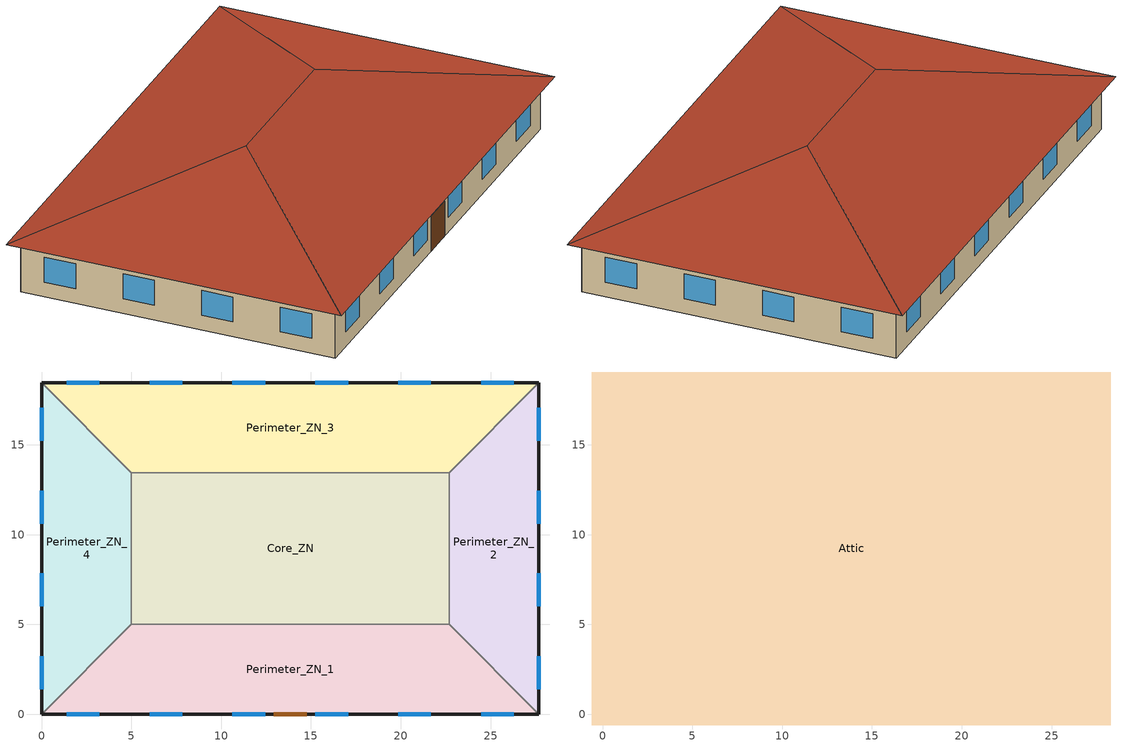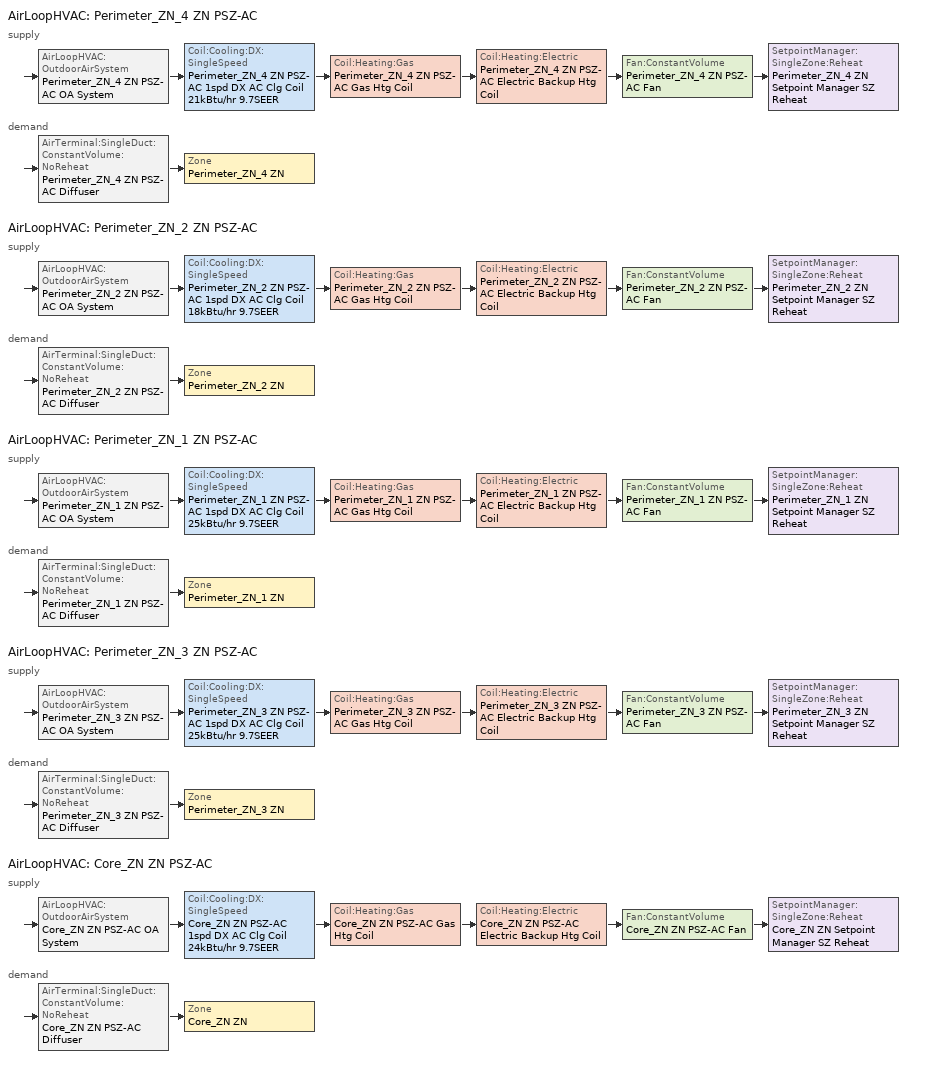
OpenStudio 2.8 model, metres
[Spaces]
Perimeter_ZN_1
 floor ground: 22.69,5 27.69,0 0,0 5,5 z0
 wall outside: 0,0 27.69,0 z0:3.05
 wall to Perimeter_ZN_4: 5,5 0,0 z0:3.05
 wall to Core_ZN: 22.69,5 5,5 z0:3.05
 wall to Perimeter_ZN_2: 27.69,0 22.69,5 z0:3.05
 window: 1.39,0 3.22,0 / 19.85,0 21.68,0 / 15.24,0 17.07,0 / 6.01,0 7.84,0 / 10.62,0 12.45,0 / 24.47,0 26.3,0 z0.9:2.42
 door: 12.93,0 14.76,0 z0:2.13
Perimeter_ZN_2
 floor ground: 27.69,18.46 27.69,0 22.69,5 22.69,13.46 z0
 wall outside: 27.69,0 27.69,18.46 z0:3.05
 wall to Perimeter_ZN_3: 27.69,18.46 22.69,13.46 z0:3.05
 wall to Core_ZN: 22.69,13.46 22.69,5 z0:3.05
 window: 27.69,1.39 27.69,3.22 / 27.69,10.62 27.69,12.45 / 27.69,15.24 27.69,17.07 / 27.69,6.01 27.69,7.84 z0.9:2.42
Perimeter_ZN_3
 floor ground: 27.69,18.46 22.69,13.46 5,13.46 0,18.46 z0
 wall outside: 27.69,18.46 0,18.46 z0:3.05
 wall to Core_ZN: 5,13.46 22.69,13.46 z0:3.05
 wall to Perimeter_ZN_4: 0,18.46 5,13.46 z0:3.05
 window: 21.68,18.46 19.85,18.46 / 7.84,18.46 6.01,18.46 / 17.07,18.46 15.24,18.46 / 12.45,18.46 10.62,18.46 / 26.3,18.46 24.47,18.46 / 3.22,18.46 1.39,18.46 z0.9:2.42
Perimeter_ZN_4
 floor ground: 0,18.46 5,13.46 5,5 0,0 z0
 wall outside: 0,18.46 0,0 z0:3.05
 wall to Core_ZN: 5,5 5,13.46 z0:3.05
 window: 0,3.22 0,1.39 / 0,12.45 0,10.62 / 0,7.84 0,6.01 / 0,17.07 0,15.24 z0.9:2.42
Core_ZN
 floor ground: 22.69,13.46 22.69,5 5,5 5,13.46 z0
Attic
 floor outside: 28.29,19.06 27.69,18.46 0,18.46 -0.6,19.06 z3.05; -0.6,19.06 0,18.46 0,0 -0.6,-0.6 z3.05; 28.29,19.06 28.29,-0.6 27.69,0 27.69,18.46 z3.05; 27.69,0 28.29,-0.6 -0.6,-0.6 0,0 z3.05
 floor to Perimeter_ZN_4: 0,18.46 5,13.46 5,5 0,0 z3.05
 floor to Perimeter_ZN_1: 22.69,5 27.69,0 0,0 5,5 z3.05
 floor to Perimeter_ZN_2: 27.69,18.46 27.69,0 22.69,5 22.69,13.46 z3.05
 floor to Core_ZN: 22.69,13.46 22.69,5 5,5 5,13.46 z3.05
 floor to Perimeter_ZN_3: 27.69,18.46 22.69,13.46 5,13.46 0,18.46 z3.05
 roof outside: 18.46,9.23,6.33 28.29,-0.6,3.05 28.29,19.06,3.05; 18.46,9.23,6.33 28.29,19.06,3.05 -0.6,19.06,3.05 9.23,9.23,6.33; 9.23,9.23,6.33 -0.6,-0.6,3.05 28.29,-0.6,3.05 18.46,9.23,6.33; 9.23,9.23,6.33 -0.6,19.06,3.05 -0.6,-0.6,3.05
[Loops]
AirLoopHVAC 'Perimeter_ZN_4 ZN PSZ-AC'
 supply: AirLoopHVAC:OutdoorAirSystem 'Perimeter_ZN_4 ZN PSZ-AC OA System' > Coil:Cooling:DX:SingleSpeed 'Perimeter_ZN_4 ZN PSZ-AC 1spd DX AC Clg Coil 21kBtu/hr 9.7SEER' > Coil:Heating:Gas 'Perimeter_ZN_4 ZN PSZ-AC Gas Htg Coil' > Coil:Heating:Electric 'Perimeter_ZN_4 ZN PSZ-AC Electric Backup Htg Coil' > Fan:ConstantVolume 'Perimeter_ZN_4 ZN PSZ-AC Fan' > SetpointManager:SingleZone:Reheat 'Perimeter_ZN_4 ZN Setpoint Manager SZ Reheat'
 demand: AirTerminal:SingleDuct:ConstantVolume:NoReheat 'Perimeter_ZN_4 ZN PSZ-AC Diffuser' > Zone 'Perimeter_ZN_4 ZN'
AirLoopHVAC 'Perimeter_ZN_2 ZN PSZ-AC'
 supply: AirLoopHVAC:OutdoorAirSystem 'Perimeter_ZN_2 ZN PSZ-AC OA System' > Coil:Cooling:DX:SingleSpeed 'Perimeter_ZN_2 ZN PSZ-AC 1spd DX AC Clg Coil 18kBtu/hr 9.7SEER' > Coil:Heating:Gas 'Perimeter_ZN_2 ZN PSZ-AC Gas Htg Coil' > Coil:Heating:Electric 'Perimeter_ZN_2 ZN PSZ-AC Electric Backup Htg Coil' > Fan:ConstantVolume 'Perimeter_ZN_2 ZN PSZ-AC Fan' > SetpointManager:SingleZone:Reheat 'Perimeter_ZN_2 ZN Setpoint Manager SZ Reheat'
 demand: AirTerminal:SingleDuct:ConstantVolume:NoReheat 'Perimeter_ZN_2 ZN PSZ-AC Diffuser' > Zone 'Perimeter_ZN_2 ZN'
AirLoopHVAC 'Perimeter_ZN_1 ZN PSZ-AC'
 supply: AirLoopHVAC:OutdoorAirSystem 'Perimeter_ZN_1 ZN PSZ-AC OA System' > Coil:Cooling:DX:SingleSpeed 'Perimeter_ZN_1 ZN PSZ-AC 1spd DX AC Clg Coil 25kBtu/hr 9.7SEER' > Coil:Heating:Gas 'Perimeter_ZN_1 ZN PSZ-AC Gas Htg Coil' > Coil:Heating:Electric 'Perimeter_ZN_1 ZN PSZ-AC Electric Backup Htg Coil' > Fan:ConstantVolume 'Perimeter_ZN_1 ZN PSZ-AC Fan' > SetpointManager:SingleZone:Reheat 'Perimeter_ZN_1 ZN Setpoint Manager SZ Reheat'
 demand: AirTerminal:SingleDuct:ConstantVolume:NoReheat 'Perimeter_ZN_1 ZN PSZ-AC Diffuser' > Zone 'Perimeter_ZN_1 ZN'
AirLoopHVAC 'Perimeter_ZN_3 ZN PSZ-AC'
 supply: AirLoopHVAC:OutdoorAirSystem 'Perimeter_ZN_3 ZN PSZ-AC OA System' > Coil:Cooling:DX:SingleSpeed 'Perimeter_ZN_3 ZN PSZ-AC 1spd DX AC Clg Coil 25kBtu/hr 9.7SEER' > Coil:Heating:Gas 'Perimeter_ZN_3 ZN PSZ-AC Gas Htg Coil' > Coil:Heating:Electric 'Perimeter_ZN_3 ZN PSZ-AC Electric Backup Htg Coil' > Fan:ConstantVolume 'Perimeter_ZN_3 ZN PSZ-AC Fan' > SetpointManager:SingleZone:Reheat 'Perimeter_ZN_3 ZN Setpoint Manager SZ Reheat'
 demand: AirTerminal:SingleDuct:ConstantVolume:NoReheat 'Perimeter_ZN_3 ZN PSZ-AC Diffuser' > Zone 'Perimeter_ZN_3 ZN'
AirLoopHVAC 'Core_ZN ZN PSZ-AC'
 supply: AirLoopHVAC:OutdoorAirSystem 'Core_ZN ZN PSZ-AC OA System' > Coil:Cooling:DX:SingleSpeed 'Core_ZN ZN PSZ-AC 1spd DX AC Clg Coil 24kBtu/hr 9.7SEER' > Coil:Heating:Gas 'Core_ZN ZN PSZ-AC Gas Htg Coil' > Coil:Heating:Electric 'Core_ZN ZN PSZ-AC Electric Backup Htg Coil' > Fan:ConstantVolume 'Core_ZN ZN PSZ-AC Fan' > SetpointManager:SingleZone:Reheat 'Core_ZN ZN Setpoint Manager SZ Reheat'
 demand: AirTerminal:SingleDuct:ConstantVolume:NoReheat 'Core_ZN ZN PSZ-AC Diffuser' > Zone 'Core_ZN ZN'
[Site]
Houston Bush Intercontinental: Latitude {deg}=30; Longitude {deg}=-95.37; Time Zone {hr}=-6; Elevation {m}=29; Terrain=City
[Building]
90.1-2010-SmallOffice-ASHRAE 169-2006-2A created: 2017-02-23 18:40:46 -0700: North Axis {deg}=0; Default Construction Set=Res 90.1-2004 - Office - ASHRAE 169-2013-2A; Standards Building Type=Office
[Site:GroundTemperature:BuildingSurface]
19.527, 19.502, 19.536, 19.598, 20.002, 21.64, 22.225, 22.375, 21.449, 20.121, 19.802, 19.633
[Site:WaterMainsTemperature]
Calculation Method=Correlation; Annual Average Outdoor Air Temperature {C}=20.3167; Maximum Difference In Monthly Average Outdoor Air Temperatures {deltaC}=17.8
[SizingPeriod:DesignDay] Barometric Pressure {Pa}=100977; Sky Clearness=0; Rain Indicator=0; Snow Indicator=0; Day of Month=21; Daylight Saving Time Indicator=0; Humidity Indicating Type=Wetbulb; Dry-Bulb Temperature Range Modifier Type=DefaultMultipliers
Name | Maximum Dry-Bulb Temperature {C} | Daily Dry-Bulb Temperature Range {deltaC} | Humidity Indicating Conditions at Maximum Dry-Bulb | Wind Speed {m/s} | Wind Direction {deg} | Month | Day Type | Solar Model Indicator | ASHRAE Taub | ASHRAE Taud
Houston Bush Intercontinental Ann Htg 99.6% Condns DB | -1.6 | 0 | -1.6 | 2.8 | 0 | 1 | WinterDesignDay | ASHRAEClearSky
Houston Bush Intercontinental Ann Clg .4% Condns DB=>MWB | 36 | 10.1 | 24.8 | 3.5 | 170 | 7 | SummerDesignDay | ASHRAETau | 0.499 | 1.97
[ClimateZones]
Climate Zone Institution Name 1=ASHRAE; Climate Zone Document Name 1=ANSI/ASHRAE Standard 169; Climate Zone Document Year 1=2006; Climate Zone Value 1=2A
[Material:NoMass] Thermal Absorptance=0.9; Solar Absorptance=0.7
Name | Roughness | Thermal Resistance {m2-K/W} | Visible Absorptance
CP02 CARPET PAD | VeryRough | 0.21648 | 0.8
Typical Carpet Pad | Smooth | 0.21648 | 0.8
Typical Insulation R-4.73 | Smooth | 0.833053 | 0.7
Typical Insulation R-14.76 | Smooth | 2.59864 | 0.7
Typical Insulation R-0.58 1 | Smooth | 0.101875 | 0.7
[Material]
Name | Roughness | Thickness {m} | Conductivity {W/m-K} | Density {kg/m3} | Specific Heat {J/kg-K} | Thermal Absorptance | Solar Absorptance | Visible Absorptance
100mm Normalweight concrete floor | MediumSmooth | 0.1016 | 2.31 | 2322 | 832
G01 13mm gypsum board | Smooth | 0.0127 | 0.16 | 800 | 1090 | 0.9 | 0.7 | 0.5
4 in. Normalweight Concrete Floor | MediumRough | 0.1016 | 2.31 | 2322 | 832 | 0.9 | 0.7 | 0.7
1IN Stucco | Smooth | 0.0253 | 0.6918 | 1858 | 837 | 0.9 | 0.7 | 0.92
8IN CONCRETE HW RefBldg | Rough | 0.2032 | 1.311 | 2240 | 836.8 | 0.9 | 0.7 | 0.7
1/2IN Gypsum | Smooth | 0.0127 | 0.16 | 784.9 | 830 | 0.9 | 0.4 | 0.4
Metal Roof Surface; F08 Metal surface | Smooth | 0.0008 | 45.28 | 7824 | 500 | 0.9 | 0.7 | 0.7
6 in. Normalweight Concrete Floor | MediumRough | 0.1524 | 2.31 | 2322 | 832 | 0.9 | 0.7 | 0.7
8 in. Concrete Block Basement Wall | MediumRough | 0.2032 | 1.326 | 1842 | 912 | 0.9 | 0.7 | 0.7
G05 25mm wood | MediumSmooth | 0.0254 | 0.15 | 608 | 1630 | 0.9 | 0.5 | 0.5
Std Wood 6inch | MediumSmooth | 0.15 | 0.12 | 540 | 1210 | 0.9 | 0.7 | 0.7
Roof Membrane | VeryRough | 0.0095 | 0.16 | 1121.29 | 1460 | 0.9 | 0.7 | 0.7
[Construction]
Typical Interior Floor: 100mm Normalweight concrete floor, CP02 CARPET PAD
Typical Interior Wall: G01 13mm gypsum board, G01 13mm gypsum board
Typical Interior Ceiling: CP02 CARPET PAD, 100mm Normalweight concrete floor
Typical Insulated Carpeted 6in Slab Floor: 6 in. Normalweight Concrete Floor, Typical Carpet Pad
Typical Insulated Basement Mass Wall: 8 in. Concrete Block Basement Wall
Typical Overhead Door: Typical Insulation R-4.73
U 1.98 SHGC 0.36 Sgl Ref-B-H Clr 6mm: REF B CLEAR HI 6MM
Typical Interior Window: Clear 3mm
Typical Interior Door; Typical Interior Partition: G05 25mm wood
InteriorFurnishings: Std Wood 6inch
Typical Insulated Exterior Mass Floor R-7.3: Typical Insulation R-4.73, 4 in. Normalweight Concrete Floor, Typical Carpet Pad
Typical Insulated Exterior Mass Wall: 1IN Stucco, 8IN CONCRETE HW RefBldg, Typical Insulation R-14.76, 1/2IN Gypsum
Typical IEAD Roof R-15.87: Roof Membrane, Typical Insulation R-14.76, Metal Roof Surface
U 1.22 SHGC 0.25 Sgl Elec Ref Colored 6mm: ECREF-1 COLORED 6MM
Typical Insulated Metal Door R-1.43 1: F08 Metal surface, Typical Insulation R-0.58 1
[WindowMaterial:Glazing] Optical Data Type=SpectralAverage; Infrared Transmittance at Normal Incidence=0; Front Side Infrared Hemispherical Emissivity=0.84; Conductivity {W/m-K}=0.9; Dirt Correction Factor for Solar and Visible Transmittance=1; Solar Diffusing=No
Name | Thickness {m} | Solar Transmittance at Normal Incidence | Front Side Solar Reflectance at Normal Incidence | Back Side Solar Reflectance at Normal Incidence | Visible Transmittance at Normal Incidence | Front Side Visible Reflectance at Normal Incidence | Back Side Visible Reflectance at Normal Incidence | Back Side Infrared Hemispherical Emissivity
REF B CLEAR HI 6MM | 0.006 | 0.24 | 0.16 | 0.32 | 0.3 | 0.16 | 0.29 | 0.6
Clear 3mm | 0.003 | 0.837 | 0.075 | 0.075 | 0.898 | 0.081 | 0.081 | 0.84
ECREF-1 COLORED 6MM | 0.006 | 0.099 | 0.219 | 0.219 | 0.155 | 0.073 | 0.073 | 0.84
[DefaultConstructionSet]
Res 90.1-2004 - Office - ASHRAE 169-2013-2A: Default Exterior Surface Constructions=Default Surface Constructions 4; Default Interior Surface Constructions=Default Surface Constructions 5; Default Ground Contact Surface Constructions=Default Surface Constructions 6; Default Exterior SubSurface Constructions=Default Sub Surface Constructions 3; Default Interior SubSurface Constructions=Default Sub Surface Constructions 4; Interior Partition Construction=Typical Interior Partition
[DefaultSurfaceConstructions]
Name | Floor Construction | Wall Construction | Roof Ceiling Construction
Default Surface Constructions 4 | Typical Insulated Exterior Mass Floor R-7.3 | Typical Insulated Exterior Mass Wall | Typical IEAD Roof R-15.87
Default Surface Constructions 5 | Typical Interior Floor | Typical Interior Wall | Typical Interior Ceiling
Default Surface Constructions 6 | Typical Insulated Carpeted 6in Slab Floor | Typical Insulated Basement Mass Wall
[DefaultSubSurfaceConstructions]
Name | Fixed Window Construction | Operable Window Construction | Door Construction | Glass Door Construction | Overhead Door Construction | Skylight Construction | Tubular Daylight Dome Construction | Tubular Daylight Diffuser Construction
Default Sub Surface Constructions 3 | U 1.22 SHGC 0.25 Sgl Elec Ref Colored 6mm | U 1.22 SHGC 0.25 Sgl Elec Ref Colored 6mm | Typical Insulated Metal Door R-1.43 1 | U 1.22 SHGC 0.25 Sgl Elec Ref Colored 6mm | Typical Overhead Door | U 1.98 SHGC 0.36 Sgl Ref-B-H Clr 6mm | Typical Interior Window | Typical Interior Window
Default Sub Surface Constructions 4 | Typical Interior Window | Typical Interior Window | Typical Interior Door
[Space]
Name | Space Type | Building Story | Thermal Zone | Part of Total Floor Area
Perimeter_ZN_1 | Office WholeBuilding - Sm Office - 90.1-2004 | Building Story 1 | Perimeter_ZN_1 ZN | Yes
Attic | Office Attic - 90.1-2004 |  | Attic ZN | No
Perimeter_ZN_2 | Office WholeBuilding - Sm Office - 90.1-2004 | Building Story 1 | Perimeter_ZN_2 ZN | Yes
Perimeter_ZN_3 | Office WholeBuilding - Sm Office - 90.1-2004 | Building Story 1 | Perimeter_ZN_3 ZN | Yes
Perimeter_ZN_4 | Office WholeBuilding - Sm Office - 90.1-2004 | Building Story 1 | Perimeter_ZN_4 ZN | Yes
Core_ZN | Office WholeBuilding - Sm Office - 90.1-2004 | Building Story 1 | Core_ZN ZN | Yes
[SpaceType] Standards Building Type=Office
Name | Default Schedule Set | Design Specification Outdoor Air Object | Standards Space Type
Office WholeBuilding - Sm Office - 90.1-2004 | Office WholeBuilding - Sm Office Schedule Set | Office WholeBuilding - Sm Office Ventilation | WholeBuilding - Sm Office
Office Attic - 90.1-2004 | Office Attic Schedule Set | Office Attic Ventilation | Attic
[InternalMass:Definition]
Internal Mass Definition 1: Construction=InteriorFurnishings; Design Level Calculation Method=SurfaceArea/Area; Surface Area per Space Floor Area=2
[InternalMass] Internal Mass Definition=Internal Mass Definition 1
Name | Space or SpaceType
Perimeter_ZN_1 Mass | Perimeter_ZN_1
Perimeter_ZN_2 Mass | Perimeter_ZN_2
Perimeter_ZN_3 Mass | Perimeter_ZN_3
Perimeter_ZN_4 Mass | Perimeter_ZN_4
Core_ZN Mass | Core_ZN
[ThermalZone] Use Ideal Air Loads=No
Name | Thermostat
Perimeter_ZN_2 ZN | Office WholeBuilding - Sm Office - 90.1-2004 Thermostat 3
Core_ZN ZN | Office WholeBuilding - Sm Office - 90.1-2004 Thermostat 1
Perimeter_ZN_1 ZN | Office WholeBuilding - Sm Office - 90.1-2004 Thermostat 4
Perimeter_ZN_3 ZN | Office WholeBuilding - Sm Office - 90.1-2004 Thermostat 2
Perimeter_ZN_4 ZN | Office WholeBuilding - Sm Office - 90.1-2004 Thermostat
Attic ZN
[Sizing:Zone] Zone Cooling Design Supply Air Temperature Input Method=SupplyAirTemperature; Zone Cooling Design Supply Air Temperature Difference {deltaC}=11.11; Zone Heating Design Supply Air Temperature Input Method=SupplyAirTemperature; Zone Heating Design Supply Air Temperature Difference {deltaC}=11.11; Zone Cooling Design Supply Air Humidity Ratio {kg-H2O/kg-air}=0.0085; Zone Heating Design Supply Air Humidity Ratio {kg-H2O/kg-air}=0.008; Cooling Design Air Flow Method=DesignDay; Heating Design Air Flow Method=DesignDay; Account for Dedicated Outdoor Air System=No; Dedicated Outdoor Air System Control Strategy=NeutralSupplyAir; Dedicated Outdoor Air Low Setpoint Temperature for Design {C}=autosize; Dedicated Outdoor Air High Setpoint Temperature for Design {C}=autosize
Name | Zone Cooling Design Supply Air Temperature {C} | Zone Heating Design Supply Air Temperature {C}
Perimeter_ZN_2 ZN; Core_ZN ZN; Perimeter_ZN_1 ZN; Perimeter_ZN_3 ZN; Perimeter_ZN_4 ZN | 12.7778 | 50
Attic ZN | 14 | 40
[Zone equipment]
Perimeter_ZN_2 ZN: Perimeter_ZN_2 ZN PSZ-AC Diffuser
Core_ZN ZN: Core_ZN ZN PSZ-AC Diffuser
Perimeter_ZN_1 ZN: Perimeter_ZN_1 ZN PSZ-AC Diffuser
Perimeter_ZN_3 ZN: Perimeter_ZN_3 ZN PSZ-AC Diffuser
Perimeter_ZN_4 ZN: Perimeter_ZN_4 ZN PSZ-AC Diffuser
[WaterUse:Equipment:Definition]
Main Service Water Use Def 0.06gal/min: Peak Flow Rate {m3/s}=4.03777e-06; Target Temperature Schedule=Mixed Water At Faucet Temp - 120F; Sensible Fraction Schedule=Fraction Sensible - 0.2; Latent Fraction Schedule=Fraction Latent - 0.05
[WaterUse:Equipment]
Main Service Water Use 0.06gal/min: Water Use Equipment Definition=Main Service Water Use Def 0.06gal/min; Flow Rate Fraction Schedule=OfficeSmall BLDG_SWH_SCH
[Exterior:Lights:Definition]
Name | Design Level {W}
Occ Sensing Exterior Lights Def | 896.07
NonDimming Exterior Lights Def | 40.54
[Exterior:Lights] Control Option=AstronomicalClock
Name | Exterior Lights Definition | Schedule
Occ Sensing Exterior Lights Def | Occ Sensing Exterior Lights Def | OfficeSmall Exterior_lighting_schedule_b
NonDimming Exterior Lights Def | NonDimming Exterior Lights Def | OfficeSmall Exterior_lighting_schedule_a
[BuildingStory]
Building Story 1: Nominal Z Coordinate {m}=0
[DesignSpecification:OutdoorAir] Outdoor Air Flow per Person {m3/s-person}=0; Outdoor Air Flow Air Changes per Hour {1/hr}=0
Name | Outdoor Air Flow per Floor Area {m3/s-m2} | Outdoor Air Method | Outdoor Air Flow Rate {m3/s}
Office Attic Ventilation | 0
Office WholeBuilding - Sm Office Ventilation | 0.000508 | Sum | 0
[DefaultScheduleSet]
Name | Infiltration Schedule | Number of People Schedule | People Activity Level Schedule | Lighting Schedule | Electric Equipment Schedule
Office Attic Schedule Set | OfficeLarge INFIL_SCH_PNNL
Office WholeBuilding - Sm Office Schedule Set | OfficeSmall INFIL_QUARTER_ON_SCH | OfficeSmall BLDG_OCC_SCH | OfficeSmall ACTIVITY_SCH | OfficeSmall BLDG_LIGHT_SCH | OfficeSmall BLDG_EQUIP_SCH
[People:Definition]
Office WholeBuilding - Sm Office People Definition 1: Number of People Calculation Method=People/Area; People per Space Floor Area {person/m2}=0.0602779; Fraction Radiant=0.3
[People]
Office WholeBuilding - Sm Office People: People Definition=Office WholeBuilding - Sm Office People Definition 1; Space or SpaceType=Office WholeBuilding - Sm Office - 90.1-2004; Work Efficiency Schedule=Work Efficiency Schedule; Clothing Insulation Schedule=Clothing Schedule; Air Velocity Schedule=Air Velocity Schedule; Multiplier=1
[Lights:Definition]
Office WholeBuilding - Sm Office Lights Definition 1: Design Level Calculation Method=Watts/Area; Watts per Space Floor Area {W/m2}=10.7639; Fraction Radiant=0.7; Fraction Visible=0.2
[Lights]
Office WholeBuilding - Sm Office Lights: Lights Definition=Office WholeBuilding - Sm Office Lights Definition 1; Space or SpaceType=Office WholeBuilding - Sm Office - 90.1-2004; Fraction Replaceable=1
[ElectricEquipment:Definition]
Office WholeBuilding - Sm Office Elec Equip Definition 1: Design Level Calculation Method=Watts/Area; Watts per Space Floor Area {W/m2}=6.78126; Fraction Radiant=0.5
[ElectricEquipment]
Office WholeBuilding - Sm Office Elec Equip: Electric Equipment Definition=Office WholeBuilding - Sm Office Elec Equip Definition 1; Space or SpaceType=Office WholeBuilding - Sm Office - 90.1-2004
[SpaceInfiltration:DesignFlowRate] Schedule=Always On Discrete; Design Flow Rate Calculation Method=Flow/ExteriorArea; Flow per Exterior Surface Area {m3/s-m2}=0.00102523; Constant Term Coefficient=0; Temperature Term Coefficient=0; Velocity Term Coefficient=0.224; Velocity Squared Term Coefficient=0
Name | Space or SpaceType
Perimeter_ZN_1 Infiltration | Perimeter_ZN_1
Perimeter_ZN_2 Infiltration | Perimeter_ZN_2
Perimeter_ZN_3 Infiltration | Perimeter_ZN_3
Perimeter_ZN_4 Infiltration | Perimeter_ZN_4
[ThermostatSetpoint:DualSetpoint] Heating Setpoint Temperature Schedule=OfficeSmall HTGSETP_SCH_NO_OPTIMUM; Cooling Setpoint Temperature Schedule=OfficeSmall CLGSETP_SCH_NO_OPTIMUM
Office WholeBuilding - Sm Office - 90.1-2004 Thermostat; Office WholeBuilding - Sm Office - 90.1-2004 Thermostat 1; Office WholeBuilding - Sm Office - 90.1-2004 Thermostat 2; Office WholeBuilding - Sm Office - 90.1-2004 Thermostat 3; Office WholeBuilding - Sm Office - 90.1-2004 Thermostat 4
[AirLoopHVAC] Design Supply Air Flow Rate {m3/s}=AutoSize
Name | Availability Schedule
Perimeter_ZN_4 ZN PSZ-AC | Perimeter_ZN_4 ZN PSZ-AC Occ Sch
Perimeter_ZN_2 ZN PSZ-AC | Perimeter_ZN_2 ZN PSZ-AC Occ Sch
Perimeter_ZN_1 ZN PSZ-AC | Perimeter_ZN_1 ZN PSZ-AC Occ Sch
Perimeter_ZN_3 ZN PSZ-AC | Perimeter_ZN_3 ZN PSZ-AC Occ Sch
Core_ZN ZN PSZ-AC | Core_ZN ZN PSZ-AC Occ Sch
[Sizing:System] Type of Load to Size On=Sensible; Design Outdoor Air Flow Rate {m3/s}=Autosize; Central Heating Maximum System Air Flow Ratio=1; Preheat Design Temperature {C}=7.22222; Preheat Design Humidity Ratio {kg-H2O/kg-Air}=0.008; Precool Design Temperature {C}=12.7778; Precool Design Humidity Ratio {kg-H2O/kg-Air}=0.008; Central Cooling Design Supply Air Temperature {C}=12.7778; Central Heating Design Supply Air Temperature {C}=50; Sizing Option=Coincident; 100% Outdoor Air in Cooling=No; 100% Outdoor Air in Heating=No; Central Cooling Design Supply Air Humidity Ratio {kg-H2O/kg-Air}=0.0085; Central Heating Design Supply Air Humidity Ratio {kg-H2O/kg-Air}=0.008; Cooling Design Air Flow Method=DesignDay; Cooling Design Air Flow Rate {m3/s}=0; Heating Design Air Flow Method=DesignDay; Heating Design Air Flow Rate {m3/s}=0; System Outdoor Air Method=ZoneSum; Zone Maximum Outdoor Air Fraction=1; Cooling Supply Air Flow Rate Per Floor Area {m3/s-m2}=0.00996765; Cooling Fraction of Autosized Cooling Supply Air Flow Rate=1; Cooling Supply Air Flow Rate Per Unit Cooling Capacity {m3/s-W}=3.94755e-05; Heating Supply Air Flow Rate Per Floor Area {m3/s-m2}=0.00996765; Heating Fraction of Autosized Heating Supply Air Flow Rate=1; Heating Fraction of Autosized Cooling Supply Air Flow Rate=1; Heating Supply Air Flow Rate Per Unit Heating Capacity {m3/s-W}=3.15882e-05; Cooling Design Capacity Method=CoolingDesignCapacity; Cooling Design Capacity {W}=autosize; Cooling Design Capacity Per Floor Area {W/m2}=234.7; Fraction of Autosized Cooling Design Capacity=1; Heating Design Capacity Method=HeatingDesignCapacity; Heating Design Capacity {W}=autosize; Heating Design Capacity Per Floor Area {W/m2}=157; Fraction of Autosized Heating Design Capacity=1; Central Cooling Capacity Control Method=OnOff
Perimeter_ZN_4 ZN PSZ-AC; Perimeter_ZN_2 ZN PSZ-AC; Perimeter_ZN_1 ZN PSZ-AC; Perimeter_ZN_3 ZN PSZ-AC; Core_ZN ZN PSZ-AC
[SetpointManager:SingleZone:Reheat] Minimum Supply Air Temperature {C}=12.7778; Maximum Supply Air Temperature {C}=50
Name | Control Zone | Setpoint Node or NodeList
Perimeter_ZN_4 ZN Setpoint Manager SZ Reheat | Perimeter_ZN_4 ZN | Perimeter_ZN_4 ZN PSZ-AC Supply Outlet Node
Perimeter_ZN_2 ZN Setpoint Manager SZ Reheat | Perimeter_ZN_2 ZN | Perimeter_ZN_2 ZN PSZ-AC Supply Outlet Node
Perimeter_ZN_1 ZN Setpoint Manager SZ Reheat | Perimeter_ZN_1 ZN | Perimeter_ZN_1 ZN PSZ-AC Supply Outlet Node
Perimeter_ZN_3 ZN Setpoint Manager SZ Reheat | Perimeter_ZN_3 ZN | Perimeter_ZN_3 ZN PSZ-AC Supply Outlet Node
Core_ZN ZN Setpoint Manager SZ Reheat | Core_ZN ZN | Core_ZN ZN PSZ-AC Supply Outlet Node
[Fan:ConstantVolume] Availability Schedule=Always On Discrete; Fan Total Efficiency=0.53625; Pressure Rise {Pa}=622.722; Maximum Flow Rate {m3/s}=AutoSize; Motor Efficiency=0.825; Motor In Airstream Fraction=1
Perimeter_ZN_4 ZN PSZ-AC Fan; Perimeter_ZN_2 ZN PSZ-AC Fan; Perimeter_ZN_1 ZN PSZ-AC Fan; Perimeter_ZN_3 ZN PSZ-AC Fan; Core_ZN ZN PSZ-AC Fan
[Coil:Heating:Gas] Availability Schedule=Always On Discrete; Gas Burner Efficiency=0.8; Nominal Capacity {W}=AutoSize; Parasitic Electric Load {W}=0; Parasitic Gas Load {W}=0
Perimeter_ZN_4 ZN PSZ-AC Gas Htg Coil; Perimeter_ZN_2 ZN PSZ-AC Gas Htg Coil; Perimeter_ZN_1 ZN PSZ-AC Gas Htg Coil; Perimeter_ZN_3 ZN PSZ-AC Gas Htg Coil; Core_ZN ZN PSZ-AC Gas Htg Coil
[Coil:Heating:Electric] Availability Schedule=Always On Discrete; Efficiency=1
Perimeter_ZN_4 ZN PSZ-AC Electric Backup Htg Coil; Perimeter_ZN_2 ZN PSZ-AC Electric Backup Htg Coil; Perimeter_ZN_1 ZN PSZ-AC Electric Backup Htg Coil; Perimeter_ZN_3 ZN PSZ-AC Electric Backup Htg Coil; Core_ZN ZN PSZ-AC Electric Backup Htg Coil
[Coil:Cooling:DX:SingleSpeed] Availability Schedule=Always On Discrete; Rated Total Cooling Capacity {W}=autosize; Rated Sensible Heat Ratio=autosize; Rated COP {W/W}=3.14722; Rated Air Flow Rate {m3/s}=autosize; Rated Evaporator Fan Power Per Volume Flow Rate {W/(m3/s)}=773.3; Total Cooling Capacity Function of Temperature Curve=CoilClgDXQRatio_fTwbToadbSI; Total Cooling Capacity Function of Flow Fraction Curve=CoilClgDXSnglQRatio_fCFMRatio; Energy Input Ratio Function of Temperature Curve=CoilClgDXEIRRatio_fTwbToadbSI; Energy Input Ratio Function of Flow Fraction Curve=CoilClgDXSnglEIRRatio_fCFMRatio; Part Load Fraction Correlation Curve=CoilClgDXEIRRatio_fQFrac; Condenser Type=AirCooled; Evaporative Condenser Effectiveness=0; Evaporative Condenser Air Flow Rate {m3/s}=Autosize; Evaporative Condenser Pump Rated Power Consumption {W}=Autosize; Crankcase Heater Capacity {W}=0; Maximum Outdoor Dry-Bulb Temperature for Crankcase Heater Operation {C}=0; Basin Heater Capacity {W/K}=0; Basin Heater Setpoint Temperature {C}=10
Perimeter_ZN_4 ZN PSZ-AC 1spd DX AC Clg Coil 21kBtu/hr 9.7SEER; Perimeter_ZN_2 ZN PSZ-AC 1spd DX AC Clg Coil 18kBtu/hr 9.7SEER; Perimeter_ZN_1 ZN PSZ-AC 1spd DX AC Clg Coil 25kBtu/hr 9.7SEER; Perimeter_ZN_3 ZN PSZ-AC 1spd DX AC Clg Coil 25kBtu/hr 9.7SEER; Core_ZN ZN PSZ-AC 1spd DX AC Clg Coil 24kBtu/hr 9.7SEER
[Controller:OutdoorAir] Minimum Outdoor Air Flow Rate {m3/s}=autosize; Maximum Outdoor Air Flow Rate {m3/s}=Autosize; Economizer Control Type=NoEconomizer; Economizer Control Action Type=ModulateFlow; Economizer Maximum Limit Dry-Bulb Temperature {C}=28; Economizer Maximum Limit Enthalpy {J/kg}=64000; Lockout Type=LockoutWithCompressor; Minimum Limit Type=FixedMinimum; Minimum Outdoor Air Schedule=Always On Discrete; High Humidity Control=No; Heat Recovery Bypass Control Type=BypassWhenWithinEconomizerLimits
Name | Controller Mechanical Ventilation
Perimeter_ZN_4 ZN PSZ-AC OA System Controller | Controller Mechanical Ventilation 1
Perimeter_ZN_2 ZN PSZ-AC OA System Controller | Controller Mechanical Ventilation 2
Perimeter_ZN_1 ZN PSZ-AC OA System Controller | Controller Mechanical Ventilation 3
Perimeter_ZN_3 ZN PSZ-AC OA System Controller | Controller Mechanical Ventilation 4
Core_ZN ZN PSZ-AC OA System Controller | Controller Mechanical Ventilation 5
[Controller:MechanicalVentilation] Availability Schedule=Always On Discrete; System Outdoor Air Method=ZoneSum
Controller Mechanical Ventilation 1; Controller Mechanical Ventilation 2; Controller Mechanical Ventilation 3; Controller Mechanical Ventilation 4; Controller Mechanical Ventilation 5
[AirLoopHVAC:OutdoorAirSystem]
Name | Controller
Perimeter_ZN_4 ZN PSZ-AC OA System | Perimeter_ZN_4 ZN PSZ-AC OA System Controller
Perimeter_ZN_2 ZN PSZ-AC OA System | Perimeter_ZN_2 ZN PSZ-AC OA System Controller
Perimeter_ZN_1 ZN PSZ-AC OA System | Perimeter_ZN_1 ZN PSZ-AC OA System Controller
Perimeter_ZN_3 ZN PSZ-AC OA System | Perimeter_ZN_3 ZN PSZ-AC OA System Controller
Core_ZN ZN PSZ-AC OA System | Core_ZN ZN PSZ-AC OA System Controller
[AvailabilityManager:NightCycle] Control Type=CycleOnAny; Thermostat Tolerance {deltaC}=1; Cycling Run Time {s}=1800
Availability Manager Night Cycle 1; Availability Manager Night Cycle 2; Availability Manager Night Cycle 3; Availability Manager Night Cycle 4; Availability Manager Night Cycle 5
[AirTerminal:SingleDuct:ConstantVolume:NoReheat] Availability Schedule=Always On Discrete; Maximum Air Flow Rate {m3/s}=AutoSize
Perimeter_ZN_4 ZN PSZ-AC Diffuser; Perimeter_ZN_2 ZN PSZ-AC Diffuser; Perimeter_ZN_1 ZN PSZ-AC Diffuser; Perimeter_ZN_3 ZN PSZ-AC Diffuser; Core_ZN ZN PSZ-AC Diffuser
[Schedule:Ruleset]
Name | Default Day Schedule | Summer Design Day Schedule | Winter Design Day Schedule
Clothing Schedule | Clothing Schedule Default Winter Clothes
Air Velocity Schedule | Air Velocity Schedule Default
Work Efficiency Schedule | Work Efficiency Schedule Default
OfficeSmall BLDG_OCC_SCH | OfficeSmall BLDG_OCC_SCH Default | OfficeSmall BLDG_OCC_SCH Summer Design Day | OfficeSmall BLDG_OCC_SCH Winter Design Day
OfficeSmall ACTIVITY_SCH | OfficeSmall ACTIVITY_SCH Default | OfficeSmall ACTIVITY_SCH Summer Design Day | OfficeSmall ACTIVITY_SCH Winter Design Day
OfficeSmall BLDG_LIGHT_SCH | OfficeSmall BLDG_LIGHT_SCH Default | OfficeSmall BLDG_LIGHT_SCH Summer Design Day | OfficeSmall BLDG_LIGHT_SCH Winter Design Day
OfficeSmall BLDG_EQUIP_SCH | OfficeSmall BLDG_EQUIP_SCH Default | OfficeSmall BLDG_EQUIP_SCH Summer Design Day | OfficeSmall BLDG_EQUIP_SCH Winter Design Day
OfficeSmall INFIL_QUARTER_ON_SCH | OfficeSmall INFIL_QUARTER_ON_SCH Default | OfficeSmall INFIL_QUARTER_ON_SCH Summer Design Day | OfficeSmall INFIL_QUARTER_ON_SCH Winter Design Day
OfficeSmall HTGSETP_SCH_NO_OPTIMUM | OfficeSmall HTGSETP_SCH_NO_OPTIMUM Default | OfficeSmall HTGSETP_SCH_NO_OPTIMUM Summer Design Day | OfficeSmall HTGSETP_SCH_NO_OPTIMUM Winter Design Day
OfficeSmall CLGSETP_SCH_NO_OPTIMUM | OfficeSmall CLGSETP_SCH_NO_OPTIMUM Default | OfficeSmall CLGSETP_SCH_NO_OPTIMUM Summer Design Day | OfficeSmall CLGSETP_SCH_NO_OPTIMUM Winter Design Day
Fraction Sensible - 0.2 | Schedule Day 25
Fraction Latent - 0.05 | Schedule Day 26
Mixed Water At Faucet Temp - 120F | Schedule Day 27
OfficeSmall BLDG_SWH_SCH | OfficeSmall BLDG_SWH_SCH Default | OfficeSmall BLDG_SWH_SCH Summer Design Day | OfficeSmall BLDG_SWH_SCH Winter Design Day
OfficeSmall Exterior_lighting_schedule_b | OfficeSmall Exterior_lighting_schedule_b Default | OfficeSmall Exterior_lighting_schedule_b Summer Design Day | OfficeSmall Exterior_lighting_schedule_b Winter Design Day
OfficeSmall Exterior_lighting_schedule_a | OfficeSmall Exterior_lighting_schedule_a Default | OfficeSmall Exterior_lighting_schedule_a Summer Design Day | OfficeSmall Exterior_lighting_schedule_a Winter Design Day
OfficeLarge INFIL_SCH_PNNL | OfficeLarge INFIL_SCH_PNNL Default | OfficeLarge INFIL_SCH_PNNL Summer Design Day | OfficeLarge INFIL_SCH_PNNL Winter Design Day
Core_ZN ZN PSZ-AC Occ Sch | Core_ZN ZN PSZ-AC Occ Sch Default | Core_ZN ZN PSZ-AC Occ Sch Summer Design Day | Core_ZN ZN PSZ-AC Occ Sch Winter Design Day
Perimeter_ZN_1 ZN PSZ-AC Occ Sch | Perimeter_ZN_1 ZN PSZ-AC Occ Sch Default | Perimeter_ZN_1 ZN PSZ-AC Occ Sch Summer Design Day | Perimeter_ZN_1 ZN PSZ-AC Occ Sch Winter Design Day
Perimeter_ZN_2 ZN PSZ-AC Occ Sch | Perimeter_ZN_2 ZN PSZ-AC Occ Sch Default | Perimeter_ZN_2 ZN PSZ-AC Occ Sch Summer Design Day | Perimeter_ZN_2 ZN PSZ-AC Occ Sch Winter Design Day
Perimeter_ZN_3 ZN PSZ-AC Occ Sch | Perimeter_ZN_3 ZN PSZ-AC Occ Sch Default | Perimeter_ZN_3 ZN PSZ-AC Occ Sch Summer Design Day | Perimeter_ZN_3 ZN PSZ-AC Occ Sch Winter Design Day
Perimeter_ZN_4 ZN PSZ-AC Occ Sch | Perimeter_ZN_4 ZN PSZ-AC Occ Sch Default | Perimeter_ZN_4 ZN PSZ-AC Occ Sch Summer Design Day | Perimeter_ZN_4 ZN PSZ-AC Occ Sch Winter Design Day
[Schedule:Day]
Clothing Schedule Default Winter Clothes; OfficeSmall BLDG_OCC_SCH Summer Design Day; OfficeSmall BLDG_LIGHT_SCH Summer Design Day; OfficeSmall BLDG_EQUIP_SCH Summer Design Day; OfficeSmall INFIL_QUARTER_ON_SCH Default; OfficeLarge INFIL_SCH_PNNL Default; Core_ZN ZN PSZ-AC Occ Sch Default; Core_ZN ZN PSZ-AC Occ Sch Winter Design Day; Core_ZN ZN PSZ-AC Occ Sch Summer Design Day; Perimeter_ZN_1 ZN PSZ-AC Occ Sch Default; Perimeter_ZN_1 ZN PSZ-AC Occ Sch Winter Design Day; Perimeter_ZN_1 ZN PSZ-AC Occ Sch Summer Design Day; Perimeter_ZN_2 ZN PSZ-AC Occ Sch Default; Perimeter_ZN_2 ZN PSZ-AC Occ Sch Winter Design Day; Perimeter_ZN_2 ZN PSZ-AC Occ Sch Summer Design Day; Perimeter_ZN_3 ZN PSZ-AC Occ Sch Default; Perimeter_ZN_3 ZN PSZ-AC Occ Sch Winter Design Day; Perimeter_ZN_3 ZN PSZ-AC Occ Sch Summer Design Day; Perimeter_ZN_4 ZN PSZ-AC Occ Sch Default; Perimeter_ZN_4 ZN PSZ-AC Occ Sch Winter Design Day; Perimeter_ZN_4 ZN PSZ-AC Occ Sch Summer Design Day: 24, 0, 1
Clothing Schedule Summer Clothes: 24, 0, 0.5
Air Velocity Schedule Default; OfficeSmall BLDG_EQUIP_SCH Wknd Day; Schedule Day 25: 24, 0, 0.2
Work Efficiency Schedule Default; OfficeSmall BLDG_OCC_SCH Default; OfficeSmall BLDG_OCC_SCH Winter Design Day; OfficeSmall BLDG_LIGHT_SCH Winter Design Day; OfficeSmall BLDG_EQUIP_SCH Winter Design Day; OfficeSmall BLDG_SWH_SCH Default; Core_ZN ZN PSZ-AC Occ Sch Saturday; Core_ZN ZN PSZ-AC Occ Sch Sunday; Perimeter_ZN_1 ZN PSZ-AC Occ Sch Saturday; Perimeter_ZN_1 ZN PSZ-AC Occ Sch Sunday; Perimeter_ZN_2 ZN PSZ-AC Occ Sch Saturday; Perimeter_ZN_2 ZN PSZ-AC Occ Sch Sunday; Perimeter_ZN_3 ZN PSZ-AC Occ Sch Saturday; Perimeter_ZN_3 ZN PSZ-AC Occ Sch Sunday; Perimeter_ZN_4 ZN PSZ-AC Occ Sch Saturday; Perimeter_ZN_4 ZN PSZ-AC Occ Sch Sunday: 24, 0, 0
OfficeSmall BLDG_OCC_SCH Wkdy Day: 6, 0, 0, 7, 0, 0.11, 8, 0, 0.21, 12, 0, 1, 13, 0, 0.53, 17, 0, 1, 18, 0, 0.32, 22, 0, 0.11, 23, 0, 0.05, 24, 0, 0
OfficeSmall ACTIVITY_SCH Default; OfficeSmall ACTIVITY_SCH Winter Design Day; OfficeSmall ACTIVITY_SCH Summer Design Day: 24, 0, 120
OfficeSmall BLDG_LIGHT_SCH Default; OfficeSmall BLDG_LIGHT_SCH Default|Wkdy Day: 5, 0, 0.18, 7, 0, 0.23, 8, 0, 0.42, 12, 0, 0.9, 13, 0, 0.8, 17, 0, 0.9, 18, 0, 0.61, 20, 0, 0.42, 22, 0, 0.32, 23, 0, 0.23, 24, 0, 0.18
OfficeSmall BLDG_LIGHT_SCH Wknd Day: 24, 0, 0.18
OfficeSmall BLDG_EQUIP_SCH Default; OfficeSmall BLDG_EQUIP_SCH Default|Wkdy Day: 8, 0, 0.5, 12, 0, 1, 13, 0, 0.94, 17, 0, 1, 18, 0, 0.5, 24, 0, 0.2
OfficeSmall INFIL_QUARTER_ON_SCH Summer Design Day; OfficeSmall INFIL_QUARTER_ON_SCH SmrDsn|Wkdy Day: 7, 0, 1, 19, 0, 0.25, 24, 0, 1
OfficeSmall INFIL_QUARTER_ON_SCH Winter Design Day; OfficeSmall INFIL_QUARTER_ON_SCH WntrDsn|Sat Day: 7, 0, 1, 18, 0, 0.25, 24, 0, 1
OfficeSmall HTGSETP_SCH_NO_OPTIMUM Default; OfficeSmall HTGSETP_SCH_NO_OPTIMUM Summer Design Day: 24, 0, 15.56
OfficeSmall HTGSETP_SCH_NO_OPTIMUM Wkdy Day: 6, 0, 15.56, 19, 0, 21.11, 24, 0, 15.56
OfficeSmall HTGSETP_SCH_NO_OPTIMUM Winter Design Day: 24, 0, 21.11
OfficeSmall CLGSETP_SCH_NO_OPTIMUM Default; OfficeSmall CLGSETP_SCH_NO_OPTIMUM Winter Design Day: 24, 0, 29.44
OfficeSmall CLGSETP_SCH_NO_OPTIMUM Summer Design Day: 24, 0, 23.89
OfficeSmall CLGSETP_SCH_NO_OPTIMUM Wkdy Day: 6, 0, 29.44, 18, 0, 23.89, 24, 0, 29.44
Schedule Day 26: 24, 0, 0.05
Schedule Day 27: 24, 0, 48.8889
OfficeSmall BLDG_SWH_SCH Winter Design Day; OfficeSmall BLDG_SWH_SCH Summer Design Day; OfficeSmall BLDG_SWH_SCH WntrDsn|SmrDsn|Wkdy Day: 7, 0, 0, 8, 0, 0.27, 9, 0, 0.55, 11, 0, 0.64, 12, 0, 0.82, 13, 0, 1, 14, 0, 0.91, 16, 0, 0.55, 17, 0, 0.73, 19, 0, 0.37, 20, 0, 0.18, 21, 0, 0.27, 22, 0, 0.09, 24, 0, 0
OfficeSmall Exterior_lighting_schedule_b Default; OfficeSmall Exterior_lighting_schedule_b Winter Design Day; OfficeSmall Exterior_lighting_schedule_b Summer Design Day: 6, 0, 0.7, 24, 0, 1
OfficeSmall Exterior_lighting_schedule_a Default; OfficeSmall Exterior_lighting_schedule_a Winter Design Day; OfficeSmall Exterior_lighting_schedule_a Summer Design Day: 6, 0, 0, 24, 0, 1
OfficeLarge INFIL_SCH_PNNL Summer Design Day; OfficeLarge INFIL_SCH_PNNL SmrDsn|Wkdy Day: 6, 0, 1, 22, 0, 0.25, 24, 0, 1
OfficeLarge INFIL_SCH_PNNL Winter Design Day; OfficeLarge INFIL_SCH_PNNL WntrDsn|Sat Day: 6, 0, 1, 18, 0, 0.25, 24, 0, 1
Core_ZN ZN PSZ-AC Occ Sch Monday; Core_ZN ZN PSZ-AC Occ Sch Tuesday; Core_ZN ZN PSZ-AC Occ Sch Wednesday; Core_ZN ZN PSZ-AC Occ Sch Thursday; Core_ZN ZN PSZ-AC Occ Sch Friday; Perimeter_ZN_1 ZN PSZ-AC Occ Sch Monday; Perimeter_ZN_1 ZN PSZ-AC Occ Sch Tuesday; Perimeter_ZN_1 ZN PSZ-AC Occ Sch Wednesday; Perimeter_ZN_1 ZN PSZ-AC Occ Sch Thursday; Perimeter_ZN_1 ZN PSZ-AC Occ Sch Friday; Perimeter_ZN_2 ZN PSZ-AC Occ Sch Monday; Perimeter_ZN_2 ZN PSZ-AC Occ Sch Tuesday; Perimeter_ZN_2 ZN PSZ-AC Occ Sch Wednesday; Perimeter_ZN_2 ZN PSZ-AC Occ Sch Thursday; Perimeter_ZN_2 ZN PSZ-AC Occ Sch Friday; Perimeter_ZN_3 ZN PSZ-AC Occ Sch Monday; Perimeter_ZN_3 ZN PSZ-AC Occ Sch Tuesday; Perimeter_ZN_3 ZN PSZ-AC Occ Sch Wednesday; Perimeter_ZN_3 ZN PSZ-AC Occ Sch Thursday; Perimeter_ZN_3 ZN PSZ-AC Occ Sch Friday; Perimeter_ZN_4 ZN PSZ-AC Occ Sch Monday; Perimeter_ZN_4 ZN PSZ-AC Occ Sch Tuesday; Perimeter_ZN_4 ZN PSZ-AC Occ Sch Wednesday; Perimeter_ZN_4 ZN PSZ-AC Occ Sch Thursday; Perimeter_ZN_4 ZN PSZ-AC Occ Sch Friday: 7, 0, 0, 18, 0, 1, 24, 0, 0
[Schedule:Rule] Date Specification Type=DateRange; Start Day=1
Name | Schedule Ruleset | Rule Order | Day Schedule | Start Month | End Month | End Day | Apply Monday | Apply Tuesday | Apply Wednesday | Apply Thursday | Apply Friday | Apply Sunday | Apply Saturday
Schedule Rule 3 | Clothing Schedule | 0 | Clothing Schedule Summer Clothes | 5 | 9 | 30
Schedule Rule 4 | OfficeSmall BLDG_OCC_SCH | 0 | OfficeSmall BLDG_OCC_SCH Wkdy Day | 1 | 12 | 31 | Yes | Yes | Yes | Yes | Yes
Schedule Rule 5 | OfficeSmall BLDG_LIGHT_SCH | 1 | OfficeSmall BLDG_LIGHT_SCH Default|Wkdy Day | 1 | 12 | 31 | Yes | Yes | Yes | Yes | Yes
Schedule Rule 6 | OfficeSmall BLDG_LIGHT_SCH | 0 | OfficeSmall BLDG_LIGHT_SCH Wknd Day | 1 | 12 | 31 |  |  |  |  |  | Yes | Yes
Schedule Rule 7 | OfficeSmall BLDG_EQUIP_SCH | 1 | OfficeSmall BLDG_EQUIP_SCH Default|Wkdy Day | 1 | 12 | 31 | Yes | Yes | Yes | Yes | Yes
Schedule Rule 8 | OfficeSmall BLDG_EQUIP_SCH | 0 | OfficeSmall BLDG_EQUIP_SCH Wknd Day | 1 | 12 | 31 |  |  |  |  |  | Yes | Yes
Schedule Rule 9 | OfficeSmall INFIL_QUARTER_ON_SCH | 1 | OfficeSmall INFIL_QUARTER_ON_SCH SmrDsn|Wkdy Day | 1 | 12 | 31 | Yes | Yes | Yes | Yes | Yes
Schedule Rule 10 | OfficeSmall INFIL_QUARTER_ON_SCH | 0 | OfficeSmall INFIL_QUARTER_ON_SCH WntrDsn|Sat Day | 1 | 12 | 31 |  |  |  |  |  |  | Yes
Schedule Rule 11 | OfficeSmall HTGSETP_SCH_NO_OPTIMUM | 0 | OfficeSmall HTGSETP_SCH_NO_OPTIMUM Wkdy Day | 1 | 12 | 31 | Yes | Yes | Yes | Yes | Yes
Schedule Rule 12 | OfficeSmall CLGSETP_SCH_NO_OPTIMUM | 0 | OfficeSmall CLGSETP_SCH_NO_OPTIMUM Wkdy Day | 1 | 12 | 31 | Yes | Yes | Yes | Yes | Yes
Schedule Rule 15 | OfficeSmall BLDG_SWH_SCH | 0 | OfficeSmall BLDG_SWH_SCH WntrDsn|SmrDsn|Wkdy Day | 1 | 12 | 31 | Yes | Yes | Yes | Yes | Yes
Schedule Rule 16 | OfficeLarge INFIL_SCH_PNNL | 1 | OfficeLarge INFIL_SCH_PNNL SmrDsn|Wkdy Day | 1 | 12 | 31 | Yes | Yes | Yes | Yes | Yes
Schedule Rule 17 | OfficeLarge INFIL_SCH_PNNL | 0 | OfficeLarge INFIL_SCH_PNNL WntrDsn|Sat Day | 1 | 12 | 31 |  |  |  |  |  |  | Yes
Core_ZN ZN PSZ-AC Occ Sch Monday Rule | Core_ZN ZN PSZ-AC Occ Sch | 6 | Core_ZN ZN PSZ-AC Occ Sch Monday | 1 | 12 | 25 | Yes
Core_ZN ZN PSZ-AC Occ Sch Tuesday Rule | Core_ZN ZN PSZ-AC Occ Sch | 5 | Core_ZN ZN PSZ-AC Occ Sch Tuesday | 1 | 12 | 26 |  | Yes
Core_ZN ZN PSZ-AC Occ Sch Wednesday Rule | Core_ZN ZN PSZ-AC Occ Sch | 4 | Core_ZN ZN PSZ-AC Occ Sch Wednesday | 1 | 12 | 27 |  |  | Yes
Core_ZN ZN PSZ-AC Occ Sch Thursday Rule | Core_ZN ZN PSZ-AC Occ Sch | 3 | Core_ZN ZN PSZ-AC Occ Sch Thursday | 1 | 12 | 28 |  |  |  | Yes
Core_ZN ZN PSZ-AC Occ Sch Friday Rule | Core_ZN ZN PSZ-AC Occ Sch | 2 | Core_ZN ZN PSZ-AC Occ Sch Friday | 1 | 12 | 29 |  |  |  |  | Yes
Core_ZN ZN PSZ-AC Occ Sch Saturday Rule | Core_ZN ZN PSZ-AC Occ Sch | 1 | Core_ZN ZN PSZ-AC Occ Sch Saturday | 1 | 12 | 30 |  |  |  |  |  |  | Yes
Core_ZN ZN PSZ-AC Occ Sch Sunday Rule | Core_ZN ZN PSZ-AC Occ Sch | 0 | Core_ZN ZN PSZ-AC Occ Sch Sunday | 1 | 12 | 31 |  |  |  |  |  | Yes
Perimeter_ZN_1 ZN PSZ-AC Occ Sch Monday Rule | Perimeter_ZN_1 ZN PSZ-AC Occ Sch | 6 | Perimeter_ZN_1 ZN PSZ-AC Occ Sch Monday | 1 | 12 | 25 | Yes
Perimeter_ZN_1 ZN PSZ-AC Occ Sch Tuesday Rule | Perimeter_ZN_1 ZN PSZ-AC Occ Sch | 5 | Perimeter_ZN_1 ZN PSZ-AC Occ Sch Tuesday | 1 | 12 | 26 |  | Yes
Perimeter_ZN_1 ZN PSZ-AC Occ Sch Wednesday Rule | Perimeter_ZN_1 ZN PSZ-AC Occ Sch | 4 | Perimeter_ZN_1 ZN PSZ-AC Occ Sch Wednesday | 1 | 12 | 27 |  |  | Yes
Perimeter_ZN_1 ZN PSZ-AC Occ Sch Thursday Rule | Perimeter_ZN_1 ZN PSZ-AC Occ Sch | 3 | Perimeter_ZN_1 ZN PSZ-AC Occ Sch Thursday | 1 | 12 | 28 |  |  |  | Yes
Perimeter_ZN_1 ZN PSZ-AC Occ Sch Friday Rule | Perimeter_ZN_1 ZN PSZ-AC Occ Sch | 2 | Perimeter_ZN_1 ZN PSZ-AC Occ Sch Friday | 1 | 12 | 29 |  |  |  |  | Yes
Perimeter_ZN_1 ZN PSZ-AC Occ Sch Saturday Rule | Perimeter_ZN_1 ZN PSZ-AC Occ Sch | 1 | Perimeter_ZN_1 ZN PSZ-AC Occ Sch Saturday | 1 | 12 | 30 |  |  |  |  |  |  | Yes
Perimeter_ZN_1 ZN PSZ-AC Occ Sch Sunday Rule | Perimeter_ZN_1 ZN PSZ-AC Occ Sch | 0 | Perimeter_ZN_1 ZN PSZ-AC Occ Sch Sunday | 1 | 12 | 31 |  |  |  |  |  | Yes
Perimeter_ZN_2 ZN PSZ-AC Occ Sch Monday Rule | Perimeter_ZN_2 ZN PSZ-AC Occ Sch | 6 | Perimeter_ZN_2 ZN PSZ-AC Occ Sch Monday | 1 | 12 | 25 | Yes
Perimeter_ZN_2 ZN PSZ-AC Occ Sch Tuesday Rule | Perimeter_ZN_2 ZN PSZ-AC Occ Sch | 5 | Perimeter_ZN_2 ZN PSZ-AC Occ Sch Tuesday | 1 | 12 | 26 |  | Yes
Perimeter_ZN_2 ZN PSZ-AC Occ Sch Wednesday Rule | Perimeter_ZN_2 ZN PSZ-AC Occ Sch | 4 | Perimeter_ZN_2 ZN PSZ-AC Occ Sch Wednesday | 1 | 12 | 27 |  |  | Yes
Perimeter_ZN_2 ZN PSZ-AC Occ Sch Thursday Rule | Perimeter_ZN_2 ZN PSZ-AC Occ Sch | 3 | Perimeter_ZN_2 ZN PSZ-AC Occ Sch Thursday | 1 | 12 | 28 |  |  |  | Yes
Perimeter_ZN_2 ZN PSZ-AC Occ Sch Friday Rule | Perimeter_ZN_2 ZN PSZ-AC Occ Sch | 2 | Perimeter_ZN_2 ZN PSZ-AC Occ Sch Friday | 1 | 12 | 29 |  |  |  |  | Yes
Perimeter_ZN_2 ZN PSZ-AC Occ Sch Saturday Rule | Perimeter_ZN_2 ZN PSZ-AC Occ Sch | 1 | Perimeter_ZN_2 ZN PSZ-AC Occ Sch Saturday | 1 | 12 | 30 |  |  |  |  |  |  | Yes
Perimeter_ZN_2 ZN PSZ-AC Occ Sch Sunday Rule | Perimeter_ZN_2 ZN PSZ-AC Occ Sch | 0 | Perimeter_ZN_2 ZN PSZ-AC Occ Sch Sunday | 1 | 12 | 31 |  |  |  |  |  | Yes
Perimeter_ZN_3 ZN PSZ-AC Occ Sch Monday Rule | Perimeter_ZN_3 ZN PSZ-AC Occ Sch | 6 | Perimeter_ZN_3 ZN PSZ-AC Occ Sch Monday | 1 | 12 | 25 | Yes
Perimeter_ZN_3 ZN PSZ-AC Occ Sch Tuesday Rule | Perimeter_ZN_3 ZN PSZ-AC Occ Sch | 5 | Perimeter_ZN_3 ZN PSZ-AC Occ Sch Tuesday | 1 | 12 | 26 |  | Yes
Perimeter_ZN_3 ZN PSZ-AC Occ Sch Wednesday Rule | Perimeter_ZN_3 ZN PSZ-AC Occ Sch | 4 | Perimeter_ZN_3 ZN PSZ-AC Occ Sch Wednesday | 1 | 12 | 27 |  |  | Yes
Perimeter_ZN_3 ZN PSZ-AC Occ Sch Thursday Rule | Perimeter_ZN_3 ZN PSZ-AC Occ Sch | 3 | Perimeter_ZN_3 ZN PSZ-AC Occ Sch Thursday | 1 | 12 | 28 |  |  |  | Yes
Perimeter_ZN_3 ZN PSZ-AC Occ Sch Friday Rule | Perimeter_ZN_3 ZN PSZ-AC Occ Sch | 2 | Perimeter_ZN_3 ZN PSZ-AC Occ Sch Friday | 1 | 12 | 29 |  |  |  |  | Yes
Perimeter_ZN_3 ZN PSZ-AC Occ Sch Saturday Rule | Perimeter_ZN_3 ZN PSZ-AC Occ Sch | 1 | Perimeter_ZN_3 ZN PSZ-AC Occ Sch Saturday | 1 | 12 | 30 |  |  |  |  |  |  | Yes
Perimeter_ZN_3 ZN PSZ-AC Occ Sch Sunday Rule | Perimeter_ZN_3 ZN PSZ-AC Occ Sch | 0 | Perimeter_ZN_3 ZN PSZ-AC Occ Sch Sunday | 1 | 12 | 31 |  |  |  |  |  | Yes
Perimeter_ZN_4 ZN PSZ-AC Occ Sch Monday Rule | Perimeter_ZN_4 ZN PSZ-AC Occ Sch | 6 | Perimeter_ZN_4 ZN PSZ-AC Occ Sch Monday | 1 | 12 | 25 | Yes
Perimeter_ZN_4 ZN PSZ-AC Occ Sch Tuesday Rule | Perimeter_ZN_4 ZN PSZ-AC Occ Sch | 5 | Perimeter_ZN_4 ZN PSZ-AC Occ Sch Tuesday | 1 | 12 | 26 |  | Yes
Perimeter_ZN_4 ZN PSZ-AC Occ Sch Wednesday Rule | Perimeter_ZN_4 ZN PSZ-AC Occ Sch | 4 | Perimeter_ZN_4 ZN PSZ-AC Occ Sch Wednesday | 1 | 12 | 27 |  |  | Yes
Perimeter_ZN_4 ZN PSZ-AC Occ Sch Thursday Rule | Perimeter_ZN_4 ZN PSZ-AC Occ Sch | 3 | Perimeter_ZN_4 ZN PSZ-AC Occ Sch Thursday | 1 | 12 | 28 |  |  |  | Yes
Perimeter_ZN_4 ZN PSZ-AC Occ Sch Friday Rule | Perimeter_ZN_4 ZN PSZ-AC Occ Sch | 2 | Perimeter_ZN_4 ZN PSZ-AC Occ Sch Friday | 1 | 12 | 29 |  |  |  |  | Yes
Perimeter_ZN_4 ZN PSZ-AC Occ Sch Saturday Rule | Perimeter_ZN_4 ZN PSZ-AC Occ Sch | 1 | Perimeter_ZN_4 ZN PSZ-AC Occ Sch Saturday | 1 | 12 | 30 |  |  |  |  |  |  | Yes
Perimeter_ZN_4 ZN PSZ-AC Occ Sch Sunday Rule | Perimeter_ZN_4 ZN PSZ-AC Occ Sch | 0 | Perimeter_ZN_4 ZN PSZ-AC Occ Sch Sunday | 1 | 12 | 31 |  |  |  |  |  | Yes
[Schedule:Constant]
Always On Discrete: Value=1
[Curve:Cubic]
CoilClgDXEIRRatio_fQFrac: Coefficient1 Constant=0; Coefficient2 x=5.1091; Coefficient3 x**2=-8.5515; Coefficient4 x**3=4.4744; Minimum Value of x=0.7; Maximum Value of x=1
[Curve:Quadratic]
Name | Coefficient1 Constant | Coefficient2 x | Coefficient3 x**2 | Minimum Value of x | Maximum Value of x
CoilClgDXSnglQRatio_fCFMRatio | 0.8 | 0.2 | 0 | 0.5 | 1.5
CoilClgDXSnglEIRRatio_fCFMRatio | 1.156 | -0.1816 | 0.0256 | 0 | 1
[Curve:Biquadratic] Minimum Value of x=13.89; Maximum Value of x=25; Minimum Value of y=23.89; Maximum Value of y=46.11; Minimum Curve Output=0.77
Name | Coefficient1 Constant | Coefficient2 x | Coefficient3 x**2 | Coefficient4 y | Coefficient5 y**2 | Coefficient6 x*y | Maximum Curve Output
CoilClgDXQRatio_fTwbToadbSI | 0.86779 | 0.014245 | 0.000554 | -0.007569 | 3.2e-05 | -0.000191 | 1.29
CoilClgDXEIRRatio_fTwbToadbSI | 0.116709 | 0.028458 | -0.000411 | 0.021422 | 0.000162 | -0.00068 | 1.33
